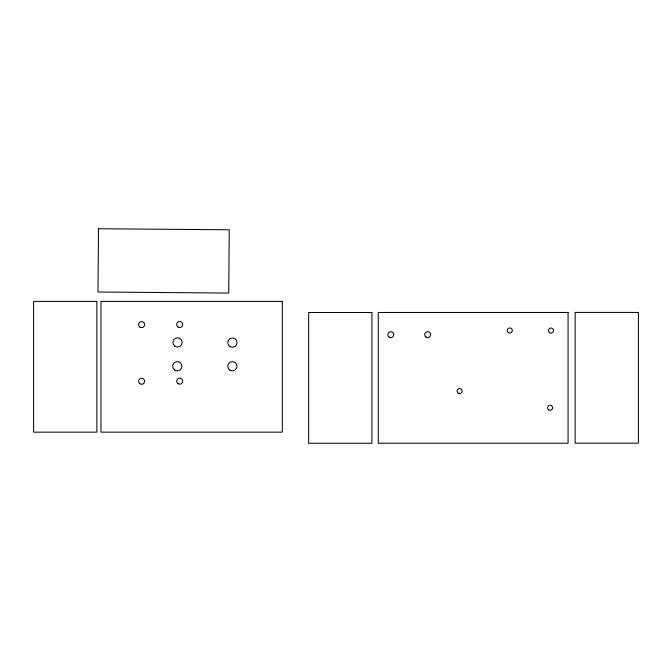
<?xml version="1.0" encoding="UTF-8"?>
<svg xmlns="http://www.w3.org/2000/svg" width="672" height="672" viewBox="0 0 672 672"><rect width="100%" height="100%" fill="white"/><g stroke="black" fill="none" stroke-linecap="round" stroke-linejoin="round"><path stroke-width="1.01" d="M98.49 228.749L97.986 292.018L228.732 293.059L229.236 229.79L98.49 228.749M96.869 301.4L33.6 301.4L33.6 432.155L96.869 432.155L96.869 301.4M282.324 301.4L100.96 301.4L100.96 432.155L282.324 432.155L282.324 301.4M371.918 312.497L308.65 312.497L308.65 443.251L371.918 443.251L371.918 312.497M568.067 312.472L378.269 312.472L378.269 443.218L568.067 443.218L568.067 312.472M638.4 312.421L575.131 312.421L575.131 443.167L638.4 443.167L638.4 312.421M229.824 370.054A4.595 4.595 0 0 0 236.964 366.542A4.595 4.595 0 0 0 230.353 362.107A4.595 4.595 0 0 0 229.824 370.054M139.885 383.737A3.016 3.016 0 0 0 144.606 381.511A3.016 3.016 0 0 0 140.314 378.538A3.016 3.016 0 0 0 139.885 383.737M139.902 327.088A3.016 3.016 0 0 0 144.623 324.862A3.016 3.016 0 0 0 140.339 321.88A3.016 3.016 0 0 0 139.902 327.088M177.979 326.97A3.016 3.016 0 0 0 182.7 324.744A3.016 3.016 0 0 0 178.416 321.77A3.016 3.016 0 0 0 177.979 326.97M174.905 346.198A4.595 4.595 0 0 0 182.112 342.821A4.595 4.595 0 0 0 175.577 338.268A4.595 4.595 0 0 0 174.905 346.198M174.661 370.003A4.595 4.595 0 0 0 181.868 366.626A4.595 4.595 0 0 0 175.333 362.074A4.595 4.595 0 0 0 174.661 370.003M177.988 383.645A3.016 3.016 0 0 0 182.708 381.419A3.016 3.016 0 0 0 178.424 378.445A3.016 3.016 0 0 0 177.988 383.645M229.748 346.374A4.595 4.595 0 0 0 236.964 342.997A4.595 4.595 0 0 0 230.429 338.436A4.595 4.595 0 0 0 229.748 346.374M549.721 332.749A2.528 2.528 0 0 0 553.518 330.557A2.528 2.528 0 0 0 549.721 328.364A2.528 2.528 0 0 0 549.721 332.749M548.822 409.92A2.528 2.528 0 0 0 552.619 407.728A2.528 2.528 0 0 0 548.822 405.544A2.528 2.528 0 0 0 548.822 409.92M508.519 332.682A2.528 2.528 0 0 0 512.316 330.49A2.528 2.528 0 0 0 508.519 328.297A2.528 2.528 0 0 0 508.519 332.682M458.38 393.246A2.528 2.528 0 0 0 462.176 391.054A2.528 2.528 0 0 0 458.38 388.861A2.528 2.528 0 0 0 458.38 393.246M426.098 337.126A2.948 2.948 0 0 0 430.626 334.765A2.948 2.948 0 0 0 426.317 332.018A2.948 2.948 0 0 0 426.098 337.126M389.214 337.126A2.948 2.948 0 0 0 393.75 334.765A2.948 2.948 0 0 0 389.441 332.018A2.948 2.948 0 0 0 389.214 337.126"/></g></svg>
